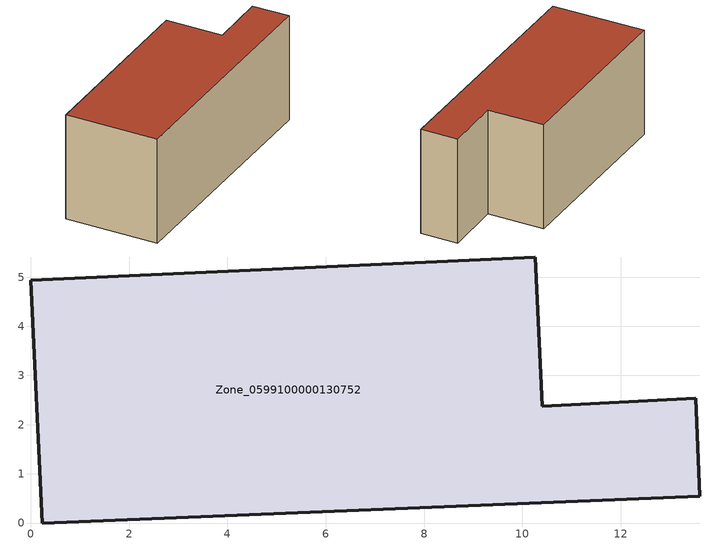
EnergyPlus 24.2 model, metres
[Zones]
Zone_0599100000130752
 floor ground (C_G): 0,4.94 10.26,5.41 10.4,2.37 13.53,2.54 13.61,0.55 0.23,0 z0
 wall outside (C_F): 10.26,5.41 0,4.94 0.23,0 13.61,0.55 13.53,2.54 10.4,2.37 10.26,5.41 z0:5.75
 roof outside (C_R): 13.61,0.55 13.53,2.54 10.4,2.37 10.26,5.41 0,4.94 0.23,0 z5.75
[BUILDING]
Pand.0599100000130752: North Axis=0; Terrain=City; Loads Convergence Tolerance Value=0.04; Temperature Convergence Tolerance Value=0.4; Solar Distribution=FullExterior; Maximum Number of Warmup Days=25; Minimum Number of Warmup Days=1
[Site:Location]
Rotterdam.The.Hague.AP_ZH_NLD Design_Conditions: Latitude=51.96; Longitude=4.45; Time Zone=1; Elevation=-4.5
[SITE:GROUNDTEMPERATURE:BUILDINGSURFACE]
18, 18, 18, 18, 18, 18, 18, 18, 18, 18, 18, 18
[MATERIAL] Thermal Absorptance=0.9; Solar Absorptance=0.7; Visible Absorptance=0.7
Name | Roughness | Thickness | Conductivity | Density | Specific Heat
G.TI.1946-1964 | MediumSmooth | 0.15 | 1 | 540 | 1210
F.TI.1946-1964 | Rough | 0.3 | 0.857143 | 1920 | 840
R.TI.1946-1964 | MediumRough | 0.2 | 0.277778 | 1500 | 1000
[CONSTRUCTION]
C_G: G.TI.1946-1964
C_F: F.TI.1946-1964
C_R: R.TI.1946-1964
[ZONE]
Zone_0599100000130752: Type=1; Multiplier=1; Ceiling Height=Autocalculate; Volume=Autocalculate; Floor Area=autocalculate; Part of Total Floor Area=Yes
[ZONEINFILTRATION:DESIGNFLOWRATE]
Infil_Zone_0599100000130752: Zone or ZoneList or Space or SpaceList=Zone_0599100000130752; Schedule=AlwaysOn; Design Flow Rate Calculation Method=Flow/Area; Flow Rate per Floor Area=0.003; Constant Term Coefficient=1; Temperature Term Coefficient=0; Velocity Term Coefficient=0; Velocity Squared Term Coefficient=0
[HVACTEMPLATE:ZONE:IDEALLOADSAIRSYSTEM]
Zone_0599100000130752: Maximum Heating Supply Air Temperature=50; Minimum Cooling Supply Air Temperature=13; Maximum Heating Supply Air Humidity Ratio=0.0156; Minimum Cooling Supply Air Humidity Ratio=0.0077; Heating Limit=NoLimit; Cooling Limit=NoLimit; Dehumidification Control Type=ConstantSensibleHeatRatio; Cooling Sensible Heat Ratio=0.7; Dehumidification Setpoint=60; Humidification Control Type=None; Humidification Setpoint=30; Outdoor Air Method=None; Outdoor Air Flow Rate per Person=0.00944; Outdoor Air Flow Rate per Zone Floor Area=0; Outdoor Air Flow Rate per Zone=0; Demand Controlled Ventilation Type=None; Outdoor Air Economizer Type=NoEconomizer; Heat Recovery Type=None; Sensible Heat Recovery Effectiveness=0.7; Latent Heat Recovery Effectiveness=0.65
[ZONECONTROL:THERMOSTAT]
ThermostatControl_Zone_0599100000130752: Zone or ZoneList=Zone_0599100000130752; Control Type Schedule=DualSetpointControlType; Control 1=Thermostat_Zone_0599100000130752; Temperature Difference Between Cutout And Setpoint=0
[THERMOSTATSETPOINT:DUALSETPOINT]
Thermostat_Zone_0599100000130752: Heating Setpoint Temperature Schedule=HeatingSetpoint_Zone_0599100000130752; Cooling Setpoint Temperature Schedule=CoolingSetpoint_Zone_0599100000130752
[SCHEDULE:COMPACT]
HeatingSetpoint_Zone_0599100000130752: Through: 12/31, For: AllDays, Until: 24:00, 21
CoolingSetpoint_Zone_0599100000130752: Through: 12/31, For: AllDays, Until: 24:00, 24
DualSetpointControlType: Through: 12/31, For: AllDays, Until: 24:00, 4
AlwaysOn: Through: 12/31, For: AllDays, Until: 24:00, 1
